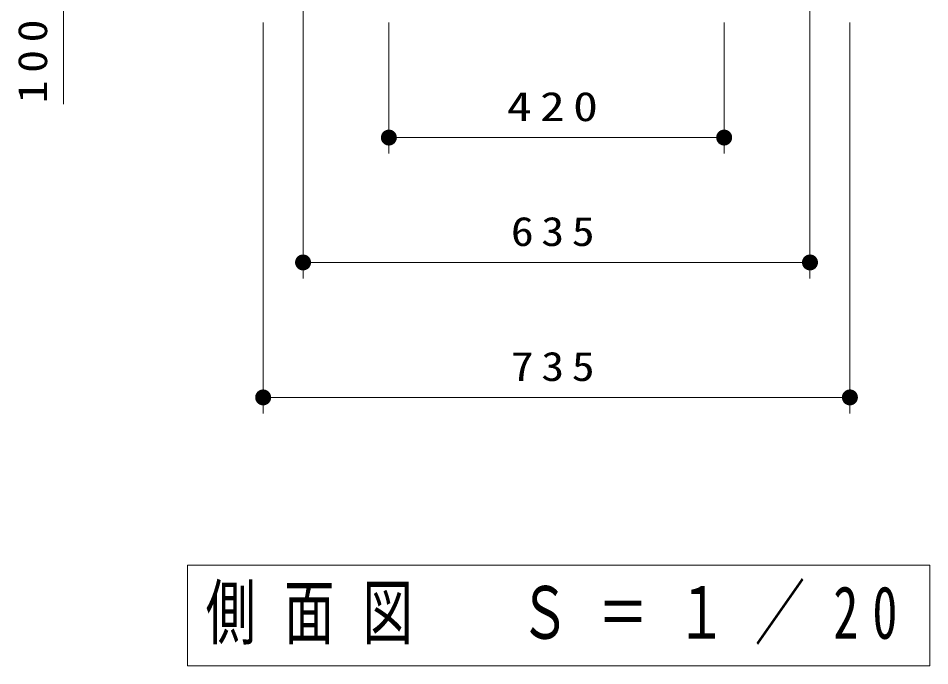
# Model space of a CAD drawing. Units: millimetres on the paper, scale 1:20. Extents: x -365 to 12, y -38 to 257.
# Drawn here: x -129.5 to -72.4, y 57.6 to 98.1 of the extents above; entities that cross this region are included whole.
import ezdxf

# ---------------------------------------------------------------- set-up
doc = ezdxf.new("R2010")
doc.units = ezdxf.units.MM
doc.layers.add('1_20', color=3, linetype='Continuous', lineweight=25)
doc.styles.add('ＭＳ ゴシック', font='')
doc.styles.get('ＭＳ ゴシック').set_extended_font_data('MS Gothic')

# ---------------------------------------------------------------- blocks, each defined once
blk = doc.blocks.new('filled_dot')
at = {"color": 0, "linetype": 'Continuous', "lineweight": -2, "const_width": 1.25}
blk.add_lwpolyline([(-0.625, 0, 1), (0.625, 0, 1)], format="xyb", close=True, dxfattribs=at)

msp = doc.modelspace()

# ---------------------------------------------------------------- linework, layer by layer
at = {"layer": '1_20', "color": 7, "lineweight": 13}
for p, q in [((-126.656, 92.738), (-126.656, 103.853)), ((-111.656, 102.853), (-111.656, 81.825)), ((-79.906, 102.853), (-79.906, 81.825)), ((-114.156, 97.853), (-114.156, 73.372)), ((-106.281, 97.853), (-106.281, 89.647)), ((-85.281, 97.853), (-85.281, 89.647)), ((-77.406, 97.853), (-77.406, 73.372)), ((-85.281, 90.647), (-106.281, 90.647)), ((-79.906, 82.825), (-111.656, 82.825)), ((-77.406, 74.372), (-114.156, 74.372)), ((-72.403, 63.864), (-118.903, 63.864)), ((-118.903, 63.864), (-118.903, 57.564)), ((-72.403, 57.564), (-72.403, 63.864)), ((-118.903, 57.564), (-72.403, 57.564))]:
    msp.add_line(p, q, dxfattribs=at)

# ---------------------------------------------------------------- block references
at = {"layer": '1_20', "color": 7, "lineweight": 13, "xscale": 0.4, "yscale": 0.4}
for p in [(-106.281, 90.647), (-111.656, 82.825), (-114.156, 74.372)]:
    msp.add_blockref('filled_dot', p, dxfattribs=at)
at = {"layer": '1_20', "color": 7, "lineweight": 13, "xscale": 0.4, "yscale": 0.4, "rotation": 180}
for p in [(-85.281, 90.647), (-79.906, 82.825), (-77.406, 74.372)]:
    msp.add_blockref('filled_dot', p, dxfattribs=at)

# ---------------------------------------------------------------- texts
at = {"layer": '1_20', "color": 7, "insert": (-127.656, 95.655), "char_height": 1.833, "attachment_point": 8, "rotation": 90, "style": 'ＭＳ ゴシック'}
msp.add_mtext('\\T1.33;\\W1.15;100', dxfattribs=at)
at = {"layer": '1_20', "color": 7, "style": 'ＭＳ ゴシック'}
for s, insert, char_height, attachment_point in [('\\T1.33;\\W1.25;420', (-95.781, 91.647), 1.833, 8), ('\\T1.33;\\W1.15;635', (-95.781, 83.825), 1.833, 8), ('\\T1.33;\\W1.15;735', (-95.781, 75.372), 1.833, 8), ('\\T1.56;\\W0.7;側面図\u3000Ｓ＝１／20', (-95.653, 60.714), 3.299, 5)]:
    msp.add_mtext(s, dxfattribs=dict(at, insert=insert, char_height=char_height, attachment_point=attachment_point))

doc.saveas('drawing.dxf')
